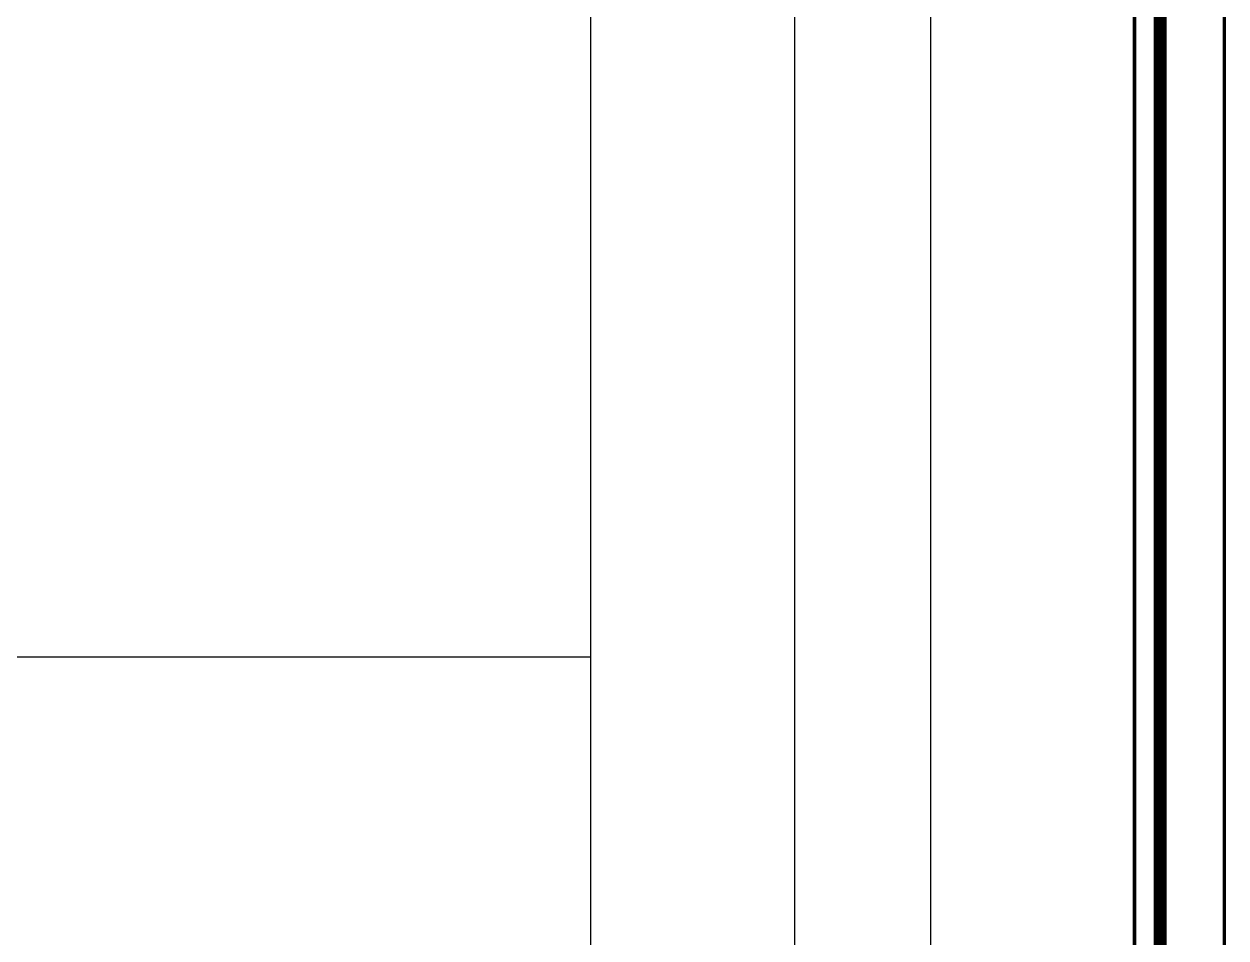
# Model space of a CAD drawing. Extents: x -27 to 2779, y -202 to 95.
# Drawn here: x 2685.4 to 2779.1, y -130.9 to -59.7 of the extents above; entities that cross this region are included whole.
import ezdxf

# ---------------------------------------------------------------- set-up
doc = ezdxf.new("R2010")
doc.units = 0
doc.header["$MEASUREMENT"] = 0
doc.layers.add('ZZT_TC', color=7, linetype='Continuous')

# ---------------------------------------------------------------- blocks, each defined once
blk = doc.blocks.new('block12', base_point=(27, 229))
for points, const_width in [([(0, 0), (210, 0), (210, 297), (0, 297)], 0.25), ([(25, 5), (205, 5), (205, 292), (25, 292)], 1), ([(27, 265), (203, 265), (203, 17), (27, 17)], 0.3)]:
    blk.add_lwpolyline(points, close=True, dxfattribs=dict(const_width=const_width))

msp = doc.modelspace()

# ---------------------------------------------------------------- linework, layer by layer
at = {"layer": 'ZZT_TC'}
for p, q in [((2729.59, 27), (2729.59, -185)), ((2745.494, 27), (2745.494, -185)), ((2756.096, 27), (2756.096, -185)), ((2772, 27), (2772, -185)), ((2670.217, -109), (2729.59, -109))]:
    msp.add_line(p, q, dxfattribs=at)
at = {"layer": 'ZZT_TC', "color": 7, "const_width": 0.3, "flags": 128}
msp.add_lwpolyline([(2596, 27), (2772, 27), (2772, -185), (2596, -185)], close=True, dxfattribs=at)

# ---------------------------------------------------------------- block references
at = {"layer": 'ZZT_TC'}
msp.add_blockref('block12', (2596, 27), dxfattribs=at)

doc.saveas('drawing.dxf')
